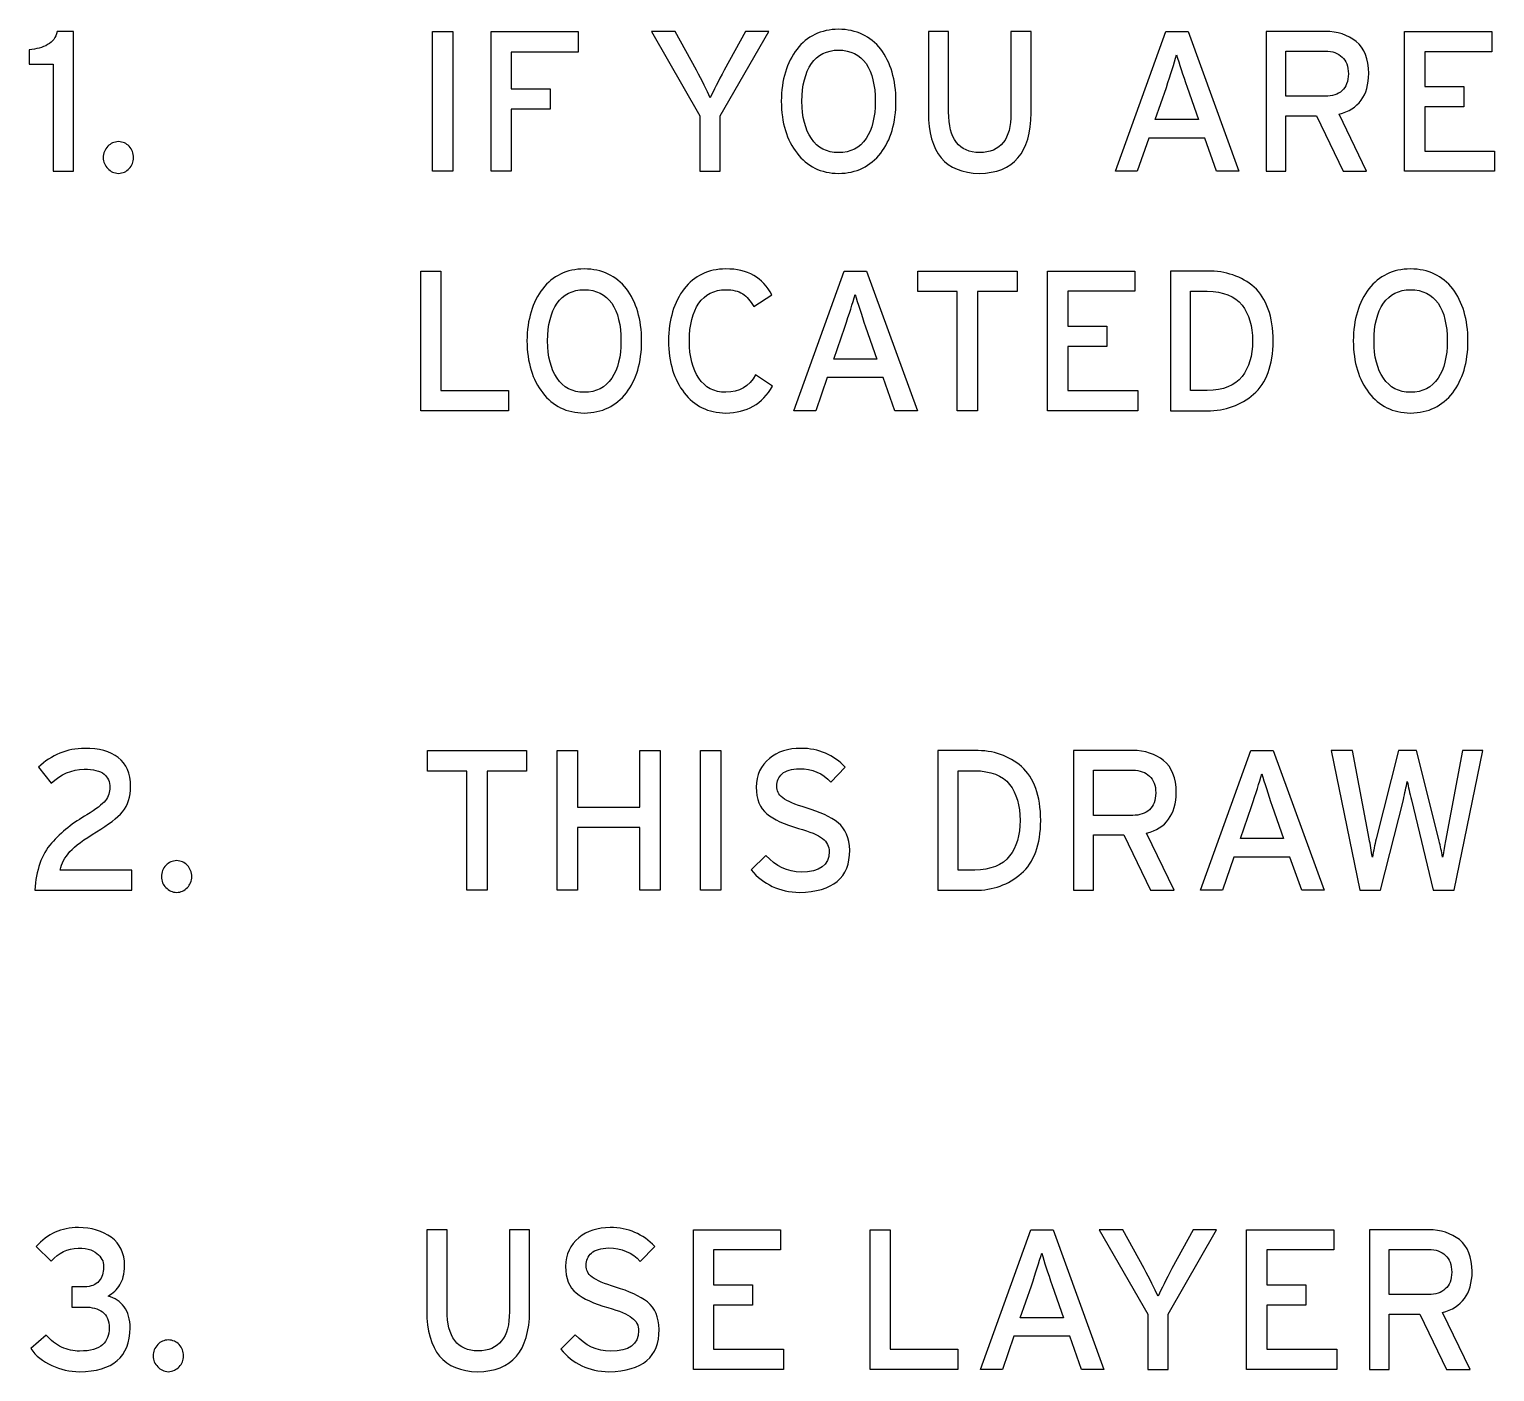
# Model space of a CAD drawing. Extents: x 0.9 to 53.1, y 0.9 to 35.1.
# Drawn here: x 0.889 to 3.641, y 26.876 to 29.397 of the extents above; entities that cross this region are included whole.
import ezdxf

# ---------------------------------------------------------------- set-up
doc = ezdxf.new("R2010")
doc.units = 0
doc.header["$MEASUREMENT"] = 0
doc.layers.add('2.0_____DWG', color=7, linetype='CONTINUOUS')

# ---------------------------------------------------------------- blocks, each defined once
blk = doc.blocks.new('BLK52')
at = {"layer": '2.0_____DWG'}
for points in [[(0.9855, 6.0777), (0.9855, 6.3402), (1.0237, 6.3402), (1.0237, 6.0777)], [(1.1332, 6.3015), (1.1332, 6.2327), (1.2063, 6.2327), (1.2063, 6.1944), (1.1332, 6.1944), (1.1332, 6.0777), (1.0952, 6.0777), (1.0952, 6.3402), (1.259, 6.3402), (1.259, 6.3015)], [(2.4577, 6.0777), (2.4356, 6.1401), (2.3305, 6.1401), (2.3088, 6.0777), (2.268, 6.0777), (2.3624, 6.3402), (2.4041, 6.3402), (2.4997, 6.0777)], [(2.8108, 6.0777), (2.8108, 6.3402), (2.9746, 6.3402), (2.9746, 6.3022), (2.8488, 6.3022), (2.8488, 6.2368), (2.9219, 6.2368), (2.9219, 6.1988), (2.8488, 6.1988), (2.8488, 6.1157), (2.98, 6.1157), (2.98, 6.0777)], [(0.9632, 5.6278), (0.9632, 5.8902), (1.0011, 5.8902), (1.0011, 5.6661), (1.128, 5.6661), (1.128, 5.6278)], [(1.8538, 5.6278), (1.8317, 5.6902), (1.7266, 5.6902), (1.7049, 5.6278), (1.6641, 5.6278), (1.7585, 5.8902), (1.8002, 5.8902), (1.8958, 5.6278)], [(2.0087, 5.8516), (2.0087, 5.6278), (1.9708, 5.6278), (1.9708, 5.8516), (1.8967, 5.8516), (1.8967, 5.8902), (2.083, 5.8902), (2.083, 5.8516)], [(2.1405, 5.6278), (2.1405, 5.8902), (2.3042, 5.8902), (2.3042, 5.8523), (2.1784, 5.8523), (2.1784, 5.7868), (2.2515, 5.7868), (2.2515, 5.7488), (2.1784, 5.7488), (2.1784, 5.6658), (2.3097, 5.6658), (2.3097, 5.6278)], [(1.0878, 4.9513), (1.0878, 4.7275), (1.0498, 4.7275), (1.0498, 4.9513), (0.9757, 4.9513), (0.9757, 4.99), (1.162, 4.99), (1.162, 4.9513)], [(1.3745, 4.7275), (1.3745, 4.8452), (1.2575, 4.8452), (1.2575, 4.7275), (1.2195, 4.7275), (1.2195, 4.99), (1.2575, 4.99), (1.2575, 4.8838), (1.3745, 4.8838), (1.3745, 4.99), (1.4126, 4.99), (1.4126, 4.7275)], [(1.4887, 4.7275), (1.4887, 4.99), (1.5269, 4.99), (1.5269, 4.7275)], [(2.6176, 4.7275), (2.5955, 4.7899), (2.4904, 4.7899), (2.4687, 4.7275), (2.4278, 4.7275), (2.5223, 4.99), (2.564, 4.99), (2.6596, 4.7275)], [(1.4752, 3.8276), (1.4752, 4.09), (1.639, 4.09), (1.639, 4.0521), (1.5132, 4.0521), (1.5132, 3.9866), (1.5862, 3.9866), (1.5862, 3.9486), (1.5132, 3.9486), (1.5132, 3.8656), (1.6444, 3.8656), (1.6444, 3.8276)], [(1.807, 3.8276), (1.807, 4.09), (1.845, 4.09), (1.845, 3.8659), (1.9718, 3.8659), (1.9718, 3.8276)], [(2.2042, 3.8276), (2.1822, 3.89), (2.0771, 3.89), (2.0554, 3.8276), (2.0145, 3.8276), (2.1089, 4.09), (2.1506, 4.09), (2.2463, 3.8276)], [(2.5141, 3.8276), (2.5141, 4.09), (2.6779, 4.09), (2.6779, 4.0521), (2.5521, 4.0521), (2.5521, 3.9866), (2.6252, 3.9866), (2.6252, 3.9486), (2.5521, 3.9486), (2.5521, 3.8656), (2.6833, 3.8656), (2.6833, 3.8276)]]:
    blk.add_lwpolyline(points, close=True, dxfattribs=at)
for points, knots in [([(0.2731, 6.0777), (0.2731, 6.0777), (0.2731, 6.2788), (0.2731, 6.2788), (0.2731, 6.2788), (0.228, 6.2788), (0.228, 6.2788), (0.228, 6.2788), (0.228, 6.3059), (0.228, 6.3059), (0.2414, 6.307), (0.2528, 6.31), (0.2625, 6.3154), (0.2719, 6.3205), (0.2779, 6.3287), (0.2804, 6.3402), (0.2804, 6.3402), (0.3111, 6.3402), (0.3111, 6.3402), (0.3111, 6.3402), (0.3111, 6.0777), (0.3111, 6.0777), (0.3111, 6.0777), (0.2731, 6.0777), (0.2731, 6.0777)], [0, 0, 0, 0, 1, 1, 1, 2, 2, 2, 3, 3, 3, 4, 4, 4, 5, 5, 5, 6, 6, 6, 7, 7, 7, 8, 8, 8, 8]), ([(1.5257, 6.1815), (1.5257, 6.1815), (1.5257, 6.0777), (1.5257, 6.0777), (1.5257, 6.0777), (1.4876, 6.0777), (1.4876, 6.0777), (1.4876, 6.0777), (1.4876, 6.1815), (1.4876, 6.1815), (1.4876, 6.1815), (1.3965, 6.3402), (1.3965, 6.3402), (1.3965, 6.3402), (1.4411, 6.3402), (1.4411, 6.3402), (1.4411, 6.3402), (1.4808, 6.2676), (1.4808, 6.2676), (1.4916, 6.2473), (1.5003, 6.23), (1.5069, 6.2158), (1.5132, 6.2293), (1.522, 6.2466), (1.533, 6.2673), (1.533, 6.2673), (1.5728, 6.3402), (1.5728, 6.3402), (1.5728, 6.3402), (1.6169, 6.3402), (1.6169, 6.3402), (1.6169, 6.3402), (1.5257, 6.1815), (1.5257, 6.1815)], [0, 0, 0, 0, 1, 1, 1, 2, 2, 2, 3, 3, 3, 4, 4, 4, 5, 5, 5, 6, 6, 6, 7, 7, 7, 8, 8, 8, 9, 9, 9, 10, 10, 10, 11, 11, 11, 11]), ([(1.8556, 6.209), (1.8555, 6.1686), (1.8458, 6.1361), (1.827, 6.1117), (1.8077, 6.0869), (1.7814, 6.074), (1.7478, 6.0737), (1.7146, 6.074), (1.6886, 6.0869), (1.6698, 6.1117), (1.6505, 6.1361), (1.6407, 6.1686), (1.6403, 6.209), (1.6407, 6.2497), (1.6505, 6.2822), (1.6698, 6.307), (1.6886, 6.3314), (1.7146, 6.3439), (1.7478, 6.3443), (1.7814, 6.3439), (1.8077, 6.3314), (1.827, 6.307), (1.8458, 6.2822), (1.8555, 6.2497), (1.8556, 6.209)], [0, 0, 0, 0, 1, 1, 1, 2, 2, 2, 3, 3, 3, 4, 4, 4, 5, 5, 5, 6, 6, 6, 7, 7, 7, 8, 8, 8, 8]), ([(2.1096, 6.1873), (2.1089, 6.1123), (2.0766, 6.0744), (2.012, 6.0737), (1.9485, 6.0747), (1.9167, 6.1127), (1.9165, 6.1879), (1.9165, 6.1879), (1.9165, 6.3402), (1.9165, 6.3402), (1.9165, 6.3402), (1.9545, 6.3402), (1.9545, 6.3402), (1.9545, 6.3402), (1.9545, 6.189), (1.9545, 6.189), (1.9545, 6.1384), (1.974, 6.113), (2.0126, 6.1127), (2.0521, 6.113), (2.0718, 6.1378), (2.0716, 6.1863), (2.0716, 6.1863), (2.0716, 6.3402), (2.0716, 6.3402), (2.0716, 6.3402), (2.1096, 6.3402), (2.1096, 6.3402), (2.1096, 6.3402), (2.1096, 6.1873), (2.1096, 6.1873)], [0, 0, 0, 0, 1, 1, 1, 2, 2, 2, 3, 3, 3, 4, 4, 4, 5, 5, 5, 6, 6, 6, 7, 7, 7, 8, 8, 8, 9, 9, 9, 10, 10, 10, 10]), ([(2.7437, 6.2615), (2.743, 6.2198), (2.7244, 6.1941), (2.6878, 6.1849), (2.6878, 6.1849), (2.7396, 6.0777), (2.7396, 6.0777), (2.7396, 6.0777), (2.6955, 6.0777), (2.6955, 6.0777), (2.6955, 6.0777), (2.6452, 6.1815), (2.6452, 6.1815), (2.6452, 6.1815), (2.5879, 6.1815), (2.5879, 6.1815), (2.5879, 6.1815), (2.5879, 6.0777), (2.5879, 6.0777), (2.5879, 6.0777), (2.5506, 6.0777), (2.5506, 6.0777), (2.5506, 6.0777), (2.5506, 6.3402), (2.5506, 6.3402), (2.5506, 6.3402), (2.662, 6.3402), (2.662, 6.3402), (2.685, 6.3402), (2.7042, 6.3338), (2.7198, 6.3215), (2.7354, 6.3087), (2.7434, 6.2887), (2.7437, 6.2615)], [0, 0, 0, 0, 1, 1, 1, 2, 2, 2, 3, 3, 3, 4, 4, 4, 5, 5, 5, 6, 6, 6, 7, 7, 7, 8, 8, 8, 9, 9, 9, 10, 10, 10, 11, 11, 11, 11]), ([(1.8168, 6.209), (1.8168, 6.2391), (1.811, 6.2625), (1.7995, 6.2798), (1.7878, 6.2965), (1.7705, 6.3049), (1.7478, 6.3053), (1.7256, 6.3049), (1.7086, 6.2965), (1.6969, 6.2798), (1.6851, 6.2625), (1.6791, 6.2391), (1.6791, 6.209), (1.6791, 6.1795), (1.6851, 6.1561), (1.6969, 6.1391), (1.7086, 6.1215), (1.7256, 6.1127), (1.7478, 6.1127), (1.7705, 6.1127), (1.7878, 6.1215), (1.7995, 6.1391), (1.811, 6.1561), (1.8168, 6.1795), (1.8168, 6.209)], [0, 0, 0, 0, 1, 1, 1, 2, 2, 2, 3, 3, 3, 4, 4, 4, 5, 5, 5, 6, 6, 6, 7, 7, 7, 8, 8, 8, 8]), ([(2.7052, 6.2605), (2.705, 6.2748), (2.7011, 6.2853), (2.6935, 6.292), (2.6859, 6.2995), (2.6754, 6.3032), (2.662, 6.3032), (2.662, 6.3032), (2.5879, 6.3032), (2.5879, 6.3032), (2.5879, 6.3032), (2.5879, 6.2185), (2.5879, 6.2185), (2.5879, 6.2185), (2.662, 6.2185), (2.662, 6.2185), (2.675, 6.2185), (2.6855, 6.2219), (2.6932, 6.229), (2.701, 6.2358), (2.705, 6.2463), (2.7052, 6.2605)], [0, 0, 0, 0, 1, 1, 1, 2, 2, 2, 3, 3, 3, 4, 4, 4, 5, 5, 5, 6, 6, 6, 7, 7, 7, 7]), ([(2.4024, 6.2354), (2.3943, 6.2595), (2.3877, 6.2798), (2.3827, 6.2961), (2.3782, 6.2802), (2.3717, 6.2598), (2.3634, 6.2351), (2.3634, 6.2351), (2.3426, 6.1751), (2.3426, 6.1751), (2.3426, 6.1751), (2.4236, 6.1751), (2.4236, 6.1751), (2.4236, 6.1751), (2.4024, 6.2354), (2.4024, 6.2354)], [0, 0, 0, 0, 1, 1, 1, 2, 2, 2, 3, 3, 3, 4, 4, 4, 5, 5, 5, 5]), ([(0.424, 6.1032), (0.4237, 6.095), (0.421, 6.0883), (0.4157, 6.0828), (0.4105, 6.0771), (0.4037, 6.074), (0.3954, 6.0737), (0.3874, 6.074), (0.3808, 6.0771), (0.3755, 6.0828), (0.3698, 6.0883), (0.3669, 6.095), (0.3669, 6.1032), (0.3669, 6.1117), (0.3698, 6.1188), (0.3755, 6.1245), (0.3808, 6.13), (0.3874, 6.133), (0.3954, 6.1334), (0.4037, 6.133), (0.4105, 6.13), (0.4157, 6.1245), (0.421, 6.1188), (0.4237, 6.1117), (0.424, 6.1032)], [0, 0, 0, 0, 1, 1, 1, 2, 2, 2, 3, 3, 3, 4, 4, 4, 5, 5, 5, 6, 6, 6, 7, 7, 7, 8, 8, 8, 8]), ([(1.378, 5.759), (1.3779, 5.7187), (1.3682, 5.6861), (1.3494, 5.6617), (1.3301, 5.6369), (1.3038, 5.6241), (1.2702, 5.6237), (1.237, 5.6241), (1.211, 5.6369), (1.1922, 5.6617), (1.1729, 5.6861), (1.1631, 5.7187), (1.1627, 5.759), (1.1631, 5.7997), (1.1729, 5.8322), (1.1922, 5.857), (1.211, 5.8814), (1.237, 5.894), (1.2702, 5.8943), (1.3038, 5.894), (1.3301, 5.8814), (1.3494, 5.857), (1.3682, 5.8322), (1.3779, 5.7997), (1.378, 5.759)], [0, 0, 0, 0, 1, 1, 1, 2, 2, 2, 3, 3, 3, 4, 4, 4, 5, 5, 5, 6, 6, 6, 7, 7, 7, 8, 8, 8, 8]), ([(1.6237, 5.6739), (1.6049, 5.641), (1.5757, 5.6241), (1.5362, 5.6237), (1.503, 5.6241), (1.4769, 5.6369), (1.4581, 5.6617), (1.4387, 5.6861), (1.4289, 5.7187), (1.4286, 5.759), (1.4289, 5.7997), (1.4387, 5.8322), (1.4581, 5.857), (1.4769, 5.8814), (1.5028, 5.894), (1.5362, 5.8943), (1.5771, 5.8943), (1.6059, 5.8777), (1.6225, 5.8455), (1.6225, 5.8455), (1.5888, 5.8238), (1.5888, 5.8238), (1.5825, 5.8343), (1.5756, 5.8424), (1.5678, 5.8478), (1.5594, 5.8526), (1.5489, 5.8553), (1.5361, 5.8553), (1.5138, 5.855), (1.4971, 5.8465), (1.4855, 5.8299), (1.4737, 5.8126), (1.4677, 5.7892), (1.4677, 5.759), (1.4677, 5.7295), (1.4737, 5.7061), (1.4855, 5.6892), (1.4971, 5.6715), (1.5138, 5.6627), (1.5361, 5.6627), (1.5615, 5.6627), (1.5801, 5.6736), (1.592, 5.6956), (1.592, 5.6956), (1.6237, 5.6739), (1.6237, 5.6739)], [0, 0, 0, 0, 1, 1, 1, 2, 2, 2, 3, 3, 3, 4, 4, 4, 5, 5, 5, 6, 6, 6, 7, 7, 7, 8, 8, 8, 9, 9, 9, 10, 10, 10, 11, 11, 11, 12, 12, 12, 13, 13, 13, 14, 14, 14, 15, 15, 15, 15]), ([(2.5642, 5.759), (2.5636, 5.7132), (2.5514, 5.68), (2.5274, 5.659), (2.5036, 5.6383), (2.4746, 5.6278), (2.4402, 5.6278), (2.4402, 5.6278), (2.371, 5.6278), (2.371, 5.6278), (2.371, 5.6278), (2.371, 5.8902), (2.371, 5.8902), (2.371, 5.8902), (2.4402, 5.8902), (2.4402, 5.8902), (2.4753, 5.8906), (2.5046, 5.8804), (2.5282, 5.8601), (2.5516, 5.839), (2.5636, 5.8051), (2.5642, 5.759)], [0, 0, 0, 0, 1, 1, 1, 2, 2, 2, 3, 3, 3, 4, 4, 4, 5, 5, 5, 6, 6, 6, 7, 7, 7, 7]), ([(2.9299, 5.759), (2.9297, 5.7187), (2.92, 5.6861), (2.9012, 5.6617), (2.8819, 5.6369), (2.8556, 5.6241), (2.822, 5.6237), (2.7888, 5.6241), (2.7629, 5.6369), (2.744, 5.6617), (2.7247, 5.6861), (2.7149, 5.7187), (2.7145, 5.759), (2.7149, 5.7997), (2.7247, 5.8322), (2.744, 5.857), (2.7629, 5.8814), (2.7888, 5.894), (2.822, 5.8943), (2.8556, 5.894), (2.8819, 5.8814), (2.9012, 5.857), (2.92, 5.8322), (2.9297, 5.7997), (2.9299, 5.759)], [0, 0, 0, 0, 1, 1, 1, 2, 2, 2, 3, 3, 3, 4, 4, 4, 5, 5, 5, 6, 6, 6, 7, 7, 7, 8, 8, 8, 8]), ([(1.3392, 5.759), (1.3392, 5.7892), (1.3334, 5.8126), (1.3219, 5.8299), (1.3102, 5.8465), (1.2929, 5.855), (1.2702, 5.8553), (1.248, 5.855), (1.231, 5.8465), (1.2193, 5.8299), (1.2075, 5.8126), (1.2015, 5.7892), (1.2015, 5.759), (1.2015, 5.7295), (1.2075, 5.7061), (1.2193, 5.6892), (1.231, 5.6715), (1.248, 5.6627), (1.2702, 5.6627), (1.2929, 5.6627), (1.3102, 5.6715), (1.3219, 5.6892), (1.3334, 5.7061), (1.3392, 5.7295), (1.3392, 5.759)], [0, 0, 0, 0, 1, 1, 1, 2, 2, 2, 3, 3, 3, 4, 4, 4, 5, 5, 5, 6, 6, 6, 7, 7, 7, 8, 8, 8, 8]), ([(1.7985, 5.7855), (1.7904, 5.8095), (1.7838, 5.8299), (1.7788, 5.8462), (1.7743, 5.8302), (1.7678, 5.8099), (1.7595, 5.7851), (1.7595, 5.7851), (1.7387, 5.7251), (1.7387, 5.7251), (1.7387, 5.7251), (1.8197, 5.7251), (1.8197, 5.7251), (1.8197, 5.7251), (1.7985, 5.7855), (1.7985, 5.7855)], [0, 0, 0, 0, 1, 1, 1, 2, 2, 2, 3, 3, 3, 4, 4, 4, 5, 5, 5, 5]), ([(2.5253, 5.759), (2.5253, 5.7872), (2.5187, 5.8095), (2.5057, 5.8265), (2.4921, 5.8434), (2.4702, 5.8519), (2.4402, 5.8523), (2.4402, 5.8523), (2.409, 5.8523), (2.409, 5.8523), (2.409, 5.8523), (2.409, 5.6658), (2.409, 5.6658), (2.409, 5.6658), (2.4402, 5.6658), (2.4402, 5.6658), (2.4702, 5.6661), (2.4921, 5.6749), (2.5057, 5.6922), (2.5187, 5.7088), (2.5253, 5.7312), (2.5253, 5.759)], [0, 0, 0, 0, 1, 1, 1, 2, 2, 2, 3, 3, 3, 4, 4, 4, 5, 5, 5, 6, 6, 6, 7, 7, 7, 7]), ([(2.891, 5.759), (2.891, 5.7892), (2.8853, 5.8126), (2.8737, 5.8299), (2.862, 5.8465), (2.8447, 5.855), (2.822, 5.8553), (2.7998, 5.855), (2.7829, 5.8465), (2.7712, 5.8299), (2.7593, 5.8126), (2.7534, 5.7892), (2.7534, 5.759), (2.7534, 5.7295), (2.7593, 5.7061), (2.7712, 5.6892), (2.7829, 5.6715), (2.7998, 5.6627), (2.822, 5.6627), (2.8447, 5.6627), (2.862, 5.6715), (2.8737, 5.6892), (2.8853, 5.7061), (2.891, 5.7295), (2.891, 5.759)], [0, 0, 0, 0, 1, 1, 1, 2, 2, 2, 3, 3, 3, 4, 4, 4, 5, 5, 5, 6, 6, 6, 7, 7, 7, 8, 8, 8, 8]), ([(0.2385, 4.7275), (0.2407, 4.7652), (0.2511, 4.7947), (0.2697, 4.816), (0.2884, 4.837), (0.3106, 4.8547), (0.3362, 4.8692), (0.3535, 4.8798), (0.3652, 4.8886), (0.3711, 4.896), (0.3767, 4.9035), (0.3794, 4.9116), (0.3794, 4.9205), (0.3794, 4.9313), (0.3759, 4.9398), (0.3684, 4.9455), (0.3608, 4.952), (0.3482, 4.955), (0.3308, 4.955), (0.3077, 4.9544), (0.2874, 4.9455), (0.2694, 4.9286), (0.2694, 4.9286), (0.245, 4.9584), (0.245, 4.9584), (0.2697, 4.9818), (0.2987, 4.9937), (0.332, 4.994), (0.3588, 4.994), (0.3798, 4.9883), (0.395, 4.9767), (0.4103, 4.9649), (0.4181, 4.9469), (0.4183, 4.9225), (0.4183, 4.9028), (0.4133, 4.8872), (0.4033, 4.875), (0.393, 4.8631), (0.3767, 4.8506), (0.3545, 4.8374), (0.3308, 4.8228), (0.314, 4.8106), (0.3043, 4.8001), (0.2947, 4.7892), (0.2886, 4.7777), (0.2862, 4.7655), (0.2862, 4.7655), (0.4208, 4.7655), (0.4208, 4.7655), (0.4208, 4.7655), (0.4208, 4.7275), (0.4208, 4.7275), (0.4208, 4.7275), (0.2385, 4.7275), (0.2385, 4.7275)], [0, 0, 0, 0, 1, 1, 1, 2, 2, 2, 3, 3, 3, 4, 4, 4, 5, 5, 5, 6, 6, 6, 7, 7, 7, 8, 8, 8, 9, 9, 9, 10, 10, 10, 11, 11, 11, 12, 12, 12, 13, 13, 13, 14, 14, 14, 15, 15, 15, 16, 16, 16, 17, 17, 17, 18, 18, 18, 18]), ([(1.7687, 4.8028), (1.7692, 4.7512), (1.7378, 4.7248), (1.6744, 4.7234), (1.6366, 4.7241), (1.6064, 4.7384), (1.584, 4.7658), (1.584, 4.7658), (1.6113, 4.793), (1.6113, 4.793), (1.63, 4.7723), (1.652, 4.7621), (1.6774, 4.7618), (1.7127, 4.7618), (1.7302, 4.7746), (1.7302, 4.8001), (1.7302, 4.8099), (1.7261, 4.8184), (1.7178, 4.8248), (1.709, 4.8313), (1.6941, 4.8377), (1.6727, 4.8438), (1.6461, 4.8509), (1.6262, 4.8604), (1.6132, 4.8713), (1.5998, 4.8818), (1.5932, 4.8984), (1.5932, 4.9211), (1.5935, 4.9438), (1.6017, 4.9618), (1.6179, 4.975), (1.6334, 4.9876), (1.6532, 4.994), (1.6771, 4.994), (1.7107, 4.994), (1.7385, 4.9818), (1.7604, 4.9584), (1.7604, 4.9584), (1.7334, 4.9306), (1.7334, 4.9306), (1.7181, 4.9472), (1.6983, 4.9557), (1.6741, 4.9557), (1.6593, 4.9554), (1.6485, 4.9523), (1.6418, 4.9462), (1.6351, 4.9401), (1.6317, 4.9323), (1.6317, 4.9232), (1.6317, 4.9184), (1.6325, 4.9147), (1.6342, 4.9113), (1.6357, 4.9076), (1.6388, 4.9042), (1.6432, 4.9008), (1.6512, 4.8947), (1.6659, 4.8886), (1.6871, 4.8821), (1.7125, 4.8747), (1.7326, 4.8655), (1.7468, 4.8543), (1.761, 4.8428), (1.7683, 4.8258), (1.7687, 4.8028)], [0, 0, 0, 0, 1, 1, 1, 2, 2, 2, 3, 3, 3, 4, 4, 4, 5, 5, 5, 6, 6, 6, 7, 7, 7, 8, 8, 8, 9, 9, 9, 10, 10, 10, 11, 11, 11, 12, 12, 12, 13, 13, 13, 14, 14, 14, 15, 15, 15, 16, 16, 16, 17, 17, 17, 18, 18, 18, 19, 19, 19, 20, 20, 20, 21, 21, 21, 21]), ([(2.1276, 4.8587), (2.1271, 4.813), (2.1149, 4.7797), (2.0908, 4.7587), (2.0671, 4.738), (2.0381, 4.7275), (2.0036, 4.7275), (2.0036, 4.7275), (1.9345, 4.7275), (1.9345, 4.7275), (1.9345, 4.7275), (1.9345, 4.99), (1.9345, 4.99), (1.9345, 4.99), (2.0036, 4.99), (2.0036, 4.99), (2.0387, 4.9903), (2.0681, 4.9801), (2.0916, 4.9598), (2.115, 4.9388), (2.1271, 4.9049), (2.1276, 4.8587)], [0, 0, 0, 0, 1, 1, 1, 2, 2, 2, 3, 3, 3, 4, 4, 4, 5, 5, 5, 6, 6, 6, 7, 7, 7, 7]), ([(2.3821, 4.9113), (2.3814, 4.8696), (2.3627, 4.8438), (2.3261, 4.8347), (2.3261, 4.8347), (2.378, 4.7275), (2.378, 4.7275), (2.378, 4.7275), (2.3339, 4.7275), (2.3339, 4.7275), (2.3339, 4.7275), (2.2836, 4.8313), (2.2836, 4.8313), (2.2836, 4.8313), (2.2263, 4.8313), (2.2263, 4.8313), (2.2263, 4.8313), (2.2263, 4.7275), (2.2263, 4.7275), (2.2263, 4.7275), (2.189, 4.7275), (2.189, 4.7275), (2.189, 4.7275), (2.189, 4.99), (2.189, 4.99), (2.189, 4.99), (2.3003, 4.99), (2.3003, 4.99), (2.3234, 4.99), (2.3426, 4.9835), (2.3582, 4.9713), (2.3738, 4.9584), (2.3817, 4.9384), (2.3821, 4.9113)], [0, 0, 0, 0, 1, 1, 1, 2, 2, 2, 3, 3, 3, 4, 4, 4, 5, 5, 5, 6, 6, 6, 7, 7, 7, 8, 8, 8, 9, 9, 9, 10, 10, 10, 11, 11, 11, 11]), ([(2.9041, 4.7275), (2.9041, 4.7275), (2.8642, 4.7275), (2.8642, 4.7275), (2.8642, 4.7275), (2.8236, 4.8971), (2.8236, 4.8971), (2.8205, 4.9099), (2.818, 4.9215), (2.8159, 4.932), (2.8139, 4.9215), (2.8113, 4.9099), (2.8085, 4.8971), (2.8085, 4.8971), (2.7656, 4.7275), (2.7656, 4.7275), (2.7656, 4.7275), (2.7266, 4.7275), (2.7266, 4.7275), (2.7266, 4.7275), (2.6732, 4.99), (2.6732, 4.99), (2.6732, 4.99), (2.7128, 4.99), (2.7128, 4.99), (2.7128, 4.99), (2.7444, 4.8242), (2.7444, 4.8242), (2.7466, 4.813), (2.7484, 4.8014), (2.7503, 4.7896), (2.7525, 4.8014), (2.7549, 4.8126), (2.7574, 4.8238), (2.7574, 4.8238), (2.7995, 4.99), (2.7995, 4.99), (2.7995, 4.99), (2.8332, 4.99), (2.8332, 4.99), (2.8332, 4.99), (2.8758, 4.8201), (2.8758, 4.8201), (2.8781, 4.8109), (2.8804, 4.8008), (2.8822, 4.7896), (2.8846, 4.8014), (2.8863, 4.8119), (2.8876, 4.8204), (2.8876, 4.8204), (2.9193, 4.99), (2.9193, 4.99), (2.9193, 4.99), (2.9577, 4.99), (2.9577, 4.99), (2.9577, 4.99), (2.9041, 4.7275), (2.9041, 4.7275)], [0, 0, 0, 0, 1, 1, 1, 2, 2, 2, 3, 3, 3, 4, 4, 4, 5, 5, 5, 6, 6, 6, 7, 7, 7, 8, 8, 8, 9, 9, 9, 10, 10, 10, 11, 11, 11, 12, 12, 12, 13, 13, 13, 14, 14, 14, 15, 15, 15, 16, 16, 16, 17, 17, 17, 18, 18, 18, 19, 19, 19, 19]), ([(2.0888, 4.8587), (2.0888, 4.8869), (2.0821, 4.9093), (2.0691, 4.9262), (2.0555, 4.9432), (2.0337, 4.9516), (2.0036, 4.952), (2.0036, 4.952), (1.9725, 4.952), (1.9725, 4.952), (1.9725, 4.952), (1.9725, 4.7655), (1.9725, 4.7655), (1.9725, 4.7655), (2.0036, 4.7655), (2.0036, 4.7655), (2.0337, 4.7658), (2.0555, 4.7746), (2.0691, 4.7919), (2.0821, 4.8086), (2.0888, 4.8309), (2.0888, 4.8587)], [0, 0, 0, 0, 1, 1, 1, 2, 2, 2, 3, 3, 3, 4, 4, 4, 5, 5, 5, 6, 6, 6, 7, 7, 7, 7]), ([(2.3436, 4.9103), (2.3434, 4.9245), (2.3395, 4.935), (2.3319, 4.9418), (2.3243, 4.9493), (2.3137, 4.953), (2.3003, 4.953), (2.3003, 4.953), (2.2263, 4.953), (2.2263, 4.953), (2.2263, 4.953), (2.2263, 4.8682), (2.2263, 4.8682), (2.2263, 4.8682), (2.3003, 4.8682), (2.3003, 4.8682), (2.3134, 4.8682), (2.3239, 4.8716), (2.3315, 4.8787), (2.3393, 4.8855), (2.3434, 4.896), (2.3436, 4.9103)], [0, 0, 0, 0, 1, 1, 1, 2, 2, 2, 3, 3, 3, 4, 4, 4, 5, 5, 5, 6, 6, 6, 7, 7, 7, 7]), ([(2.5623, 4.8852), (2.5542, 4.9093), (2.5475, 4.9296), (2.5426, 4.9459), (2.538, 4.9299), (2.5316, 4.9096), (2.5233, 4.8848), (2.5233, 4.8848), (2.5024, 4.8248), (2.5024, 4.8248), (2.5024, 4.8248), (2.5835, 4.8248), (2.5835, 4.8248), (2.5835, 4.8248), (2.5623, 4.8852), (2.5623, 4.8852)], [0, 0, 0, 0, 1, 1, 1, 2, 2, 2, 3, 3, 3, 4, 4, 4, 5, 5, 5, 5]), ([(0.5332, 4.7529), (0.5329, 4.7448), (0.5302, 4.738), (0.5249, 4.7326), (0.5196, 4.7268), (0.5129, 4.7238), (0.5046, 4.7234), (0.4966, 4.7238), (0.49, 4.7268), (0.4847, 4.7326), (0.479, 4.738), (0.4761, 4.7448), (0.4761, 4.7529), (0.4761, 4.7614), (0.479, 4.7685), (0.4847, 4.7743), (0.49, 4.7797), (0.4966, 4.7828), (0.5046, 4.7831), (0.5129, 4.7828), (0.5196, 4.7797), (0.5249, 4.7743), (0.5302, 4.7685), (0.5329, 4.7614), (0.5332, 4.7529)], [0, 0, 0, 0, 1, 1, 1, 2, 2, 2, 3, 3, 3, 4, 4, 4, 5, 5, 5, 6, 6, 6, 7, 7, 7, 8, 8, 8, 8]), ([(0.4176, 3.9056), (0.4167, 3.851), (0.385, 3.8239), (0.3225, 3.8235), (0.304, 3.8239), (0.2867, 3.8276), (0.2701, 3.835), (0.2535, 3.8428), (0.2402, 3.8534), (0.2309, 3.8669), (0.2309, 3.8669), (0.2599, 3.8923), (0.2599, 3.8923), (0.2682, 3.8822), (0.2779, 3.8747), (0.2887, 3.8696), (0.2999, 3.8645), (0.3111, 3.8622), (0.3225, 3.8622), (0.3428, 3.8622), (0.3572, 3.8662), (0.3657, 3.874), (0.374, 3.8815), (0.3782, 3.892), (0.3782, 3.9056), (0.3779, 3.9191), (0.3737, 3.929), (0.3654, 3.9358), (0.3569, 3.9419), (0.3457, 3.9449), (0.332, 3.9449), (0.332, 3.9449), (0.3082, 3.9449), (0.3082, 3.9449), (0.3082, 3.9449), (0.3082, 3.9829), (0.3082, 3.9829), (0.3082, 3.9829), (0.3316, 3.9829), (0.3316, 3.9829), (0.3438, 3.9829), (0.3528, 3.9866), (0.3589, 3.9937), (0.3647, 4.0009), (0.3676, 4.0093), (0.3676, 4.0192), (0.3676, 4.0229), (0.3671, 4.027), (0.3659, 4.0314), (0.3642, 4.0354), (0.3615, 4.0395), (0.3577, 4.0429), (0.3542, 4.0466), (0.3493, 4.0497), (0.3433, 4.0521), (0.337, 4.0544), (0.3291, 4.0554), (0.3196, 4.0554), (0.2999, 4.0551), (0.2833, 4.047), (0.2694, 4.031), (0.2694, 4.031), (0.2411, 4.0585), (0.2411, 4.0585), (0.2621, 4.0822), (0.2886, 4.0941), (0.3203, 4.0941), (0.3448, 4.0941), (0.3655, 4.088), (0.382, 4.0758), (0.3984, 4.0636), (0.4067, 4.046), (0.4071, 4.0229), (0.4067, 4.0073), (0.4038, 3.9954), (0.3983, 3.9866), (0.3925, 3.9775), (0.3852, 3.9707), (0.3762, 3.9656), (0.3886, 3.9622), (0.3986, 3.9554), (0.4061, 3.9452), (0.4135, 3.9351), (0.4174, 3.9218), (0.4176, 3.9056)], [0, 0, 0, 0, 1, 1, 1, 2, 2, 2, 3, 3, 3, 4, 4, 4, 5, 5, 5, 6, 6, 6, 7, 7, 7, 8, 8, 8, 9, 9, 9, 10, 10, 10, 11, 11, 11, 12, 12, 12, 13, 13, 13, 14, 14, 14, 15, 15, 15, 16, 16, 16, 17, 17, 17, 18, 18, 18, 19, 19, 19, 20, 20, 20, 21, 21, 21, 22, 22, 22, 23, 23, 23, 24, 24, 24, 25, 25, 25, 26, 26, 26, 27, 27, 27, 28, 28, 28, 28]), ([(1.1676, 3.9371), (1.167, 3.8622), (1.1346, 3.8242), (1.07, 3.8235), (1.0066, 3.8245), (0.9747, 3.8625), (0.9745, 3.9378), (0.9745, 3.9378), (0.9745, 4.09), (0.9745, 4.09), (0.9745, 4.09), (1.0125, 4.09), (1.0125, 4.09), (1.0125, 4.09), (1.0125, 3.9388), (1.0125, 3.9388), (1.0125, 3.8883), (1.032, 3.8628), (1.0707, 3.8625), (1.1102, 3.8628), (1.1298, 3.8876), (1.1297, 3.9361), (1.1297, 3.9361), (1.1297, 4.09), (1.1297, 4.09), (1.1297, 4.09), (1.1676, 4.09), (1.1676, 4.09), (1.1676, 4.09), (1.1676, 3.9371), (1.1676, 3.9371)], [0, 0, 0, 0, 1, 1, 1, 2, 2, 2, 3, 3, 3, 4, 4, 4, 5, 5, 5, 6, 6, 6, 7, 7, 7, 8, 8, 8, 9, 9, 9, 10, 10, 10, 10]), ([(1.4108, 3.9029), (1.4113, 3.8513), (1.3799, 3.8249), (1.3165, 3.8235), (1.2787, 3.8242), (1.2485, 3.8384), (1.2261, 3.8659), (1.2261, 3.8659), (1.2534, 3.893), (1.2534, 3.893), (1.2721, 3.8723), (1.2941, 3.8622), (1.3195, 3.8618), (1.3548, 3.8618), (1.3723, 3.8747), (1.3723, 3.9001), (1.3723, 3.91), (1.3682, 3.9185), (1.3599, 3.9249), (1.3511, 3.9313), (1.3362, 3.9378), (1.3148, 3.9439), (1.2882, 3.951), (1.2683, 3.9605), (1.2553, 3.9714), (1.2419, 3.9819), (1.2353, 3.9985), (1.2353, 4.0212), (1.2356, 4.0439), (1.2438, 4.0619), (1.26, 4.0751), (1.2755, 4.0877), (1.2953, 4.0941), (1.3192, 4.0941), (1.3528, 4.0941), (1.3806, 4.0819), (1.4025, 4.0585), (1.4025, 4.0585), (1.3755, 4.0307), (1.3755, 4.0307), (1.3602, 4.0473), (1.3404, 4.0558), (1.3162, 4.0558), (1.3014, 4.0554), (1.2906, 4.0524), (1.2839, 4.0463), (1.2772, 4.0402), (1.2738, 4.0324), (1.2738, 4.0232), (1.2738, 4.0185), (1.2746, 4.0148), (1.2763, 4.0114), (1.2778, 4.0076), (1.2809, 4.0042), (1.2853, 4.0009), (1.2933, 3.9948), (1.308, 3.9886), (1.3292, 3.9822), (1.3546, 3.9747), (1.3746, 3.9656), (1.3889, 3.9544), (1.4031, 3.9429), (1.4104, 3.9259), (1.4108, 3.9029)], [0, 0, 0, 0, 1, 1, 1, 2, 2, 2, 3, 3, 3, 4, 4, 4, 5, 5, 5, 6, 6, 6, 7, 7, 7, 8, 8, 8, 9, 9, 9, 10, 10, 10, 11, 11, 11, 12, 12, 12, 13, 13, 13, 14, 14, 14, 15, 15, 15, 16, 16, 16, 17, 17, 17, 18, 18, 18, 19, 19, 19, 20, 20, 20, 21, 21, 21, 21]), ([(2.3666, 3.9313), (2.3666, 3.9313), (2.3666, 3.8276), (2.3666, 3.8276), (2.3666, 3.8276), (2.3285, 3.8276), (2.3285, 3.8276), (2.3285, 3.8276), (2.3285, 3.9313), (2.3285, 3.9313), (2.3285, 3.9313), (2.2374, 4.09), (2.2374, 4.09), (2.2374, 4.09), (2.282, 4.09), (2.282, 4.09), (2.282, 4.09), (2.3217, 4.0175), (2.3217, 4.0175), (2.3326, 3.9971), (2.3412, 3.9798), (2.3478, 3.9656), (2.3541, 3.9792), (2.3629, 3.9964), (2.3739, 4.0171), (2.3739, 4.0171), (2.4138, 4.09), (2.4138, 4.09), (2.4138, 4.09), (2.4579, 4.09), (2.4579, 4.09), (2.4579, 4.09), (2.3666, 3.9313), (2.3666, 3.9313)], [0, 0, 0, 0, 1, 1, 1, 2, 2, 2, 3, 3, 3, 4, 4, 4, 5, 5, 5, 6, 6, 6, 7, 7, 7, 8, 8, 8, 9, 9, 9, 10, 10, 10, 11, 11, 11, 11]), ([(2.9378, 4.0114), (2.9371, 3.9697), (2.9185, 3.9439), (2.8819, 3.9347), (2.8819, 3.9347), (2.9338, 3.8276), (2.9338, 3.8276), (2.9338, 3.8276), (2.8897, 3.8276), (2.8897, 3.8276), (2.8897, 3.8276), (2.8393, 3.9313), (2.8393, 3.9313), (2.8393, 3.9313), (2.782, 3.9313), (2.782, 3.9313), (2.782, 3.9313), (2.782, 3.8276), (2.782, 3.8276), (2.782, 3.8276), (2.7447, 3.8276), (2.7447, 3.8276), (2.7447, 3.8276), (2.7447, 4.09), (2.7447, 4.09), (2.7447, 4.09), (2.8561, 4.09), (2.8561, 4.09), (2.8792, 4.09), (2.8983, 4.0836), (2.9139, 4.0714), (2.9295, 4.0585), (2.9375, 4.0385), (2.9378, 4.0114)], [0, 0, 0, 0, 1, 1, 1, 2, 2, 2, 3, 3, 3, 4, 4, 4, 5, 5, 5, 6, 6, 6, 7, 7, 7, 8, 8, 8, 9, 9, 9, 10, 10, 10, 11, 11, 11, 11]), ([(2.1489, 3.9853), (2.1408, 4.0093), (2.1342, 4.0297), (2.1293, 4.046), (2.1247, 4.03), (2.1183, 4.0097), (2.11, 3.9849), (2.11, 3.9849), (2.0891, 3.9249), (2.0891, 3.9249), (2.0891, 3.9249), (2.1701, 3.9249), (2.1701, 3.9249), (2.1701, 3.9249), (2.1489, 3.9853), (2.1489, 3.9853)], [0, 0, 0, 0, 1, 1, 1, 2, 2, 2, 3, 3, 3, 4, 4, 4, 5, 5, 5, 5]), ([(2.8993, 4.0103), (2.8992, 4.0246), (2.8953, 4.0351), (2.8876, 4.0419), (2.88, 4.0493), (2.8695, 4.0531), (2.8561, 4.0531), (2.8561, 4.0531), (2.782, 4.0531), (2.782, 4.0531), (2.782, 4.0531), (2.782, 3.9683), (2.782, 3.9683), (2.782, 3.9683), (2.8561, 3.9683), (2.8561, 3.9683), (2.8692, 3.9683), (2.8797, 3.9717), (2.8873, 3.9788), (2.8951, 3.9856), (2.8992, 3.9961), (2.8993, 4.0103)], [0, 0, 0, 0, 1, 1, 1, 2, 2, 2, 3, 3, 3, 4, 4, 4, 5, 5, 5, 6, 6, 6, 7, 7, 7, 7]), ([(0.5178, 3.853), (0.5174, 3.8449), (0.5147, 3.8381), (0.5095, 3.8327), (0.5042, 3.8269), (0.4974, 3.8239), (0.4891, 3.8235), (0.4812, 3.8239), (0.4745, 3.8269), (0.4693, 3.8327), (0.4635, 3.8381), (0.4606, 3.8449), (0.4606, 3.853), (0.4606, 3.8615), (0.4635, 3.8686), (0.4693, 3.8744), (0.4745, 3.8798), (0.4812, 3.8829), (0.4891, 3.8832), (0.4974, 3.8829), (0.5042, 3.8798), (0.5095, 3.8744), (0.5147, 3.8686), (0.5174, 3.8615), (0.5178, 3.853)], [0, 0, 0, 0, 1, 1, 1, 2, 2, 2, 3, 3, 3, 4, 4, 4, 5, 5, 5, 6, 6, 6, 7, 7, 7, 8, 8, 8, 8])]:
    blk.add_open_spline(points, degree=3, knots=knots, dxfattribs=at)

msp = doc.modelspace()

# ---------------------------------------------------------------- block references
at = {"layer": '2.0_____DWG'}
msp.add_blockref('BLK52', (0.6613, 23.0526), dxfattribs=at)

doc.saveas('drawing.dxf')
